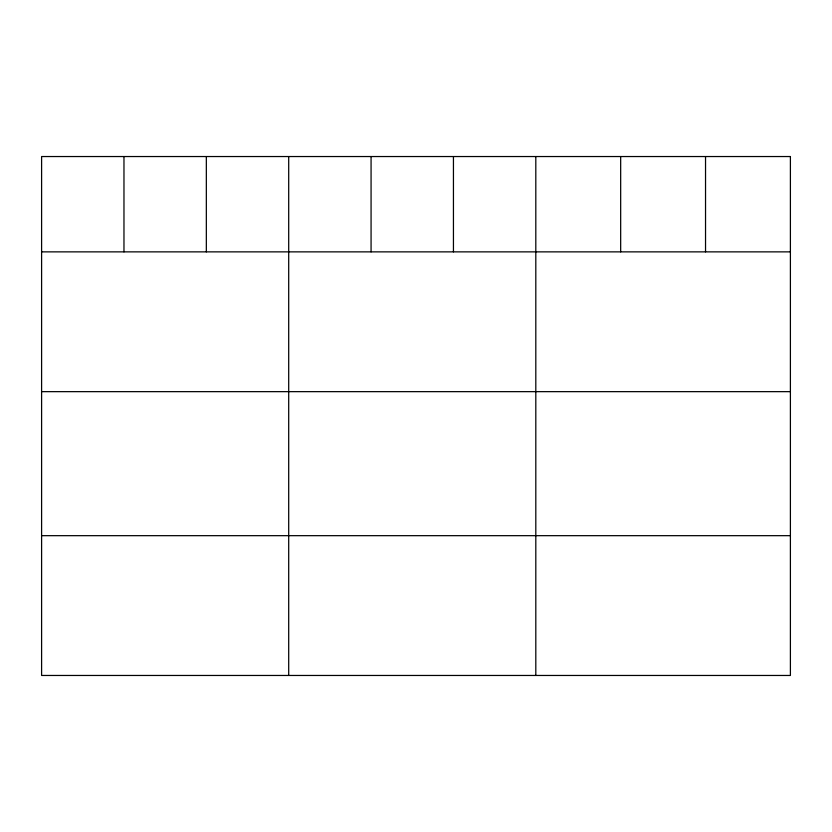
<?xml version="1.0" encoding="UTF-8"?>
<svg xmlns="http://www.w3.org/2000/svg" width="832" height="832" viewBox="0 0 832 832"><rect width="100%" height="100%" fill="white"/><g stroke="black" fill="none" stroke-linecap="round" stroke-linejoin="round"><path stroke-width="1.25" d="M41.6 251.867L790.4 251.867M41.6 391.654L790.4 391.654M41.6 535.673L790.4 535.673M705.536 156.541L705.536 251.867M620.672 156.541L620.672 251.867M535.808 156.541L535.808 675.459M453.44 156.541L453.44 251.867M371.072 156.541L371.072 251.867M288.704 156.541L288.704 675.459M206.336 156.541L206.336 251.867M123.968 156.541L123.968 251.867M790.4 156.541L41.6 156.541L41.6 675.459L790.4 675.459L790.4 156.541"/></g></svg>
